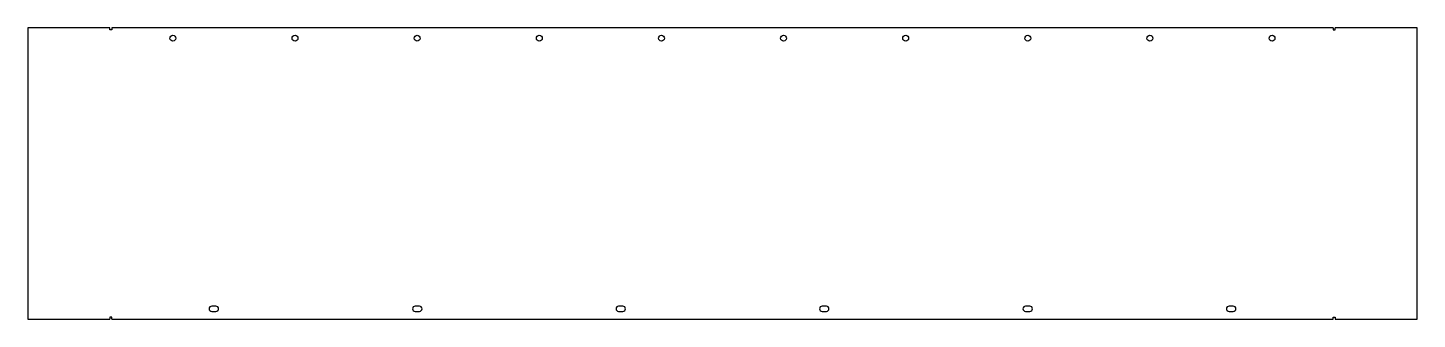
# Model space of a CAD drawing. Header units: millimetres. Extents: x -1611 to 1694, y -29 to 666.
import ezdxf

# ---------------------------------------------------------------- set-up
doc = ezdxf.new("R2010")
doc.units = ezdxf.units.MM

msp = doc.modelspace()

# ---------------------------------------------------------------- linework, layer by layer
for p, q in [((-1611.2, 665.6), (-1611.2, -29.4)), ((-1416.2, 665.6), (-1611.2, 665.6)), ((1493.8, 665.6), (-1411.2, 665.6)), ((1693.8, 665.6), (1498.8, 665.6)), ((1693.8, -29.4), (1693.8, 665.6)), ((-1611.2, -29.4), (-1416.2, -29.4)), ((-1411.2, -29.4), (1493.8, -29.4)), ((1498.8, -29.4), (1693.8, -29.4))]:
    msp.add_line(p, q)
for points in [[(-1411.2, 665.6), (-1411.2, 660.6), (-1416.2, 660.6), (-1416.2, 665.6)], [(1493.8, 665.6), (1493.8, 660.6), (1498.8, 660.6), (1498.8, 665.6)], [(-1411.2, -29.4), (-1411.2, -24.4), (-1416.2, -24.4), (-1416.2, -29.4)], [(1493.8, -29.4), (1493.8, -24.4), (1498.8, -24.4), (1498.8, -29.4)]]:
    msp.add_lwpolyline(points)
for points in [[(-1163.7, -10.6, 1), (-1163.7, 1.9), (-1173.7, 1.9, 1), (-1173.7, -10.6)], [(-679.7, -10.6, 1), (-679.7, 1.9), (-689.7, 1.9, 1), (-689.7, -10.6)], [(-195.7, -10.6, 1), (-195.7, 1.9), (-205.7, 1.9, 1), (-205.7, -10.6)], [(288.3, -10.6, 1), (288.3, 1.9), (278.3, 1.9, 1), (278.3, -10.6)], [(772.3, -10.6, 1), (772.3, 1.9), (762.3, 1.9, 1), (762.3, -10.6)], [(1256.3, -10.6, 1), (1256.3, 1.9), (1246.3, 1.9, 1), (1246.3, -10.6)]]:
    msp.add_lwpolyline(points, format="xyb", close=True)
for centre in [(-1266, 640.6), (-975.5, 640.6), (-685, 640.6), (-394.5, 640.6), (-104, 640.6), (186.5, 640.6), (477, 640.6), (767.5, 640.6), (1058, 640.6), (1348.5, 640.6)]:
    msp.add_circle(centre, 7)

doc.saveas('drawing.dxf')
